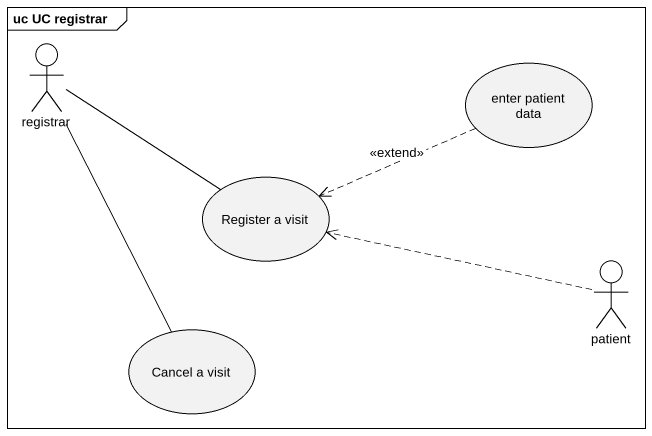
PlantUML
@startuml
mainframe uc UC registrar
actor registrar
usecase "enter patient data" as enter_patient_data
usecase "Register a visit" as Register_a_visit
actor patient
usecase "Cancel a visit" as Cancel_a_visit
registrar -right- Register_a_visit
registrar -- Cancel_a_visit
enter_patient_data .left.> Register_a_visit : <<extend>>
patient .left.> Register_a_visit
@enduml
